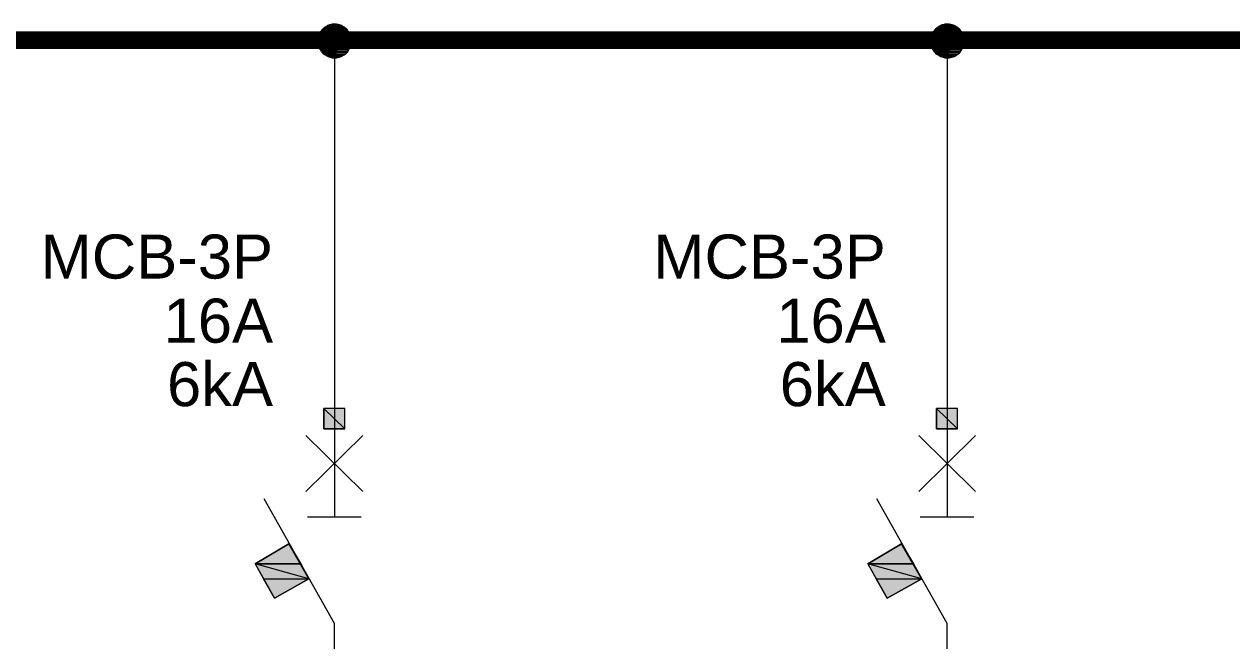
# Model space of a CAD drawing. Header units: millimetres. Extents: x -33055 to 42243, y -56860 to 24450.
# Drawn here: x -6405 to 440, y -6966 to -3469 of the extents above; entities that cross this region are included whole.
import ezdxf
from ezdxf.enums import TextEntityAlignment as Align

# ---------------------------------------------------------------- set-up
doc = ezdxf.new("R2010")
doc.units = ezdxf.units.MM
for name, color, linetype in [('E-BUSBAR', 7, 'Continuous'), ('E-SLD', 7, 'Continuous'), ('E-TEXT', 7, 'Continuous')]:
    doc.layers.add(name, color=color, linetype=linetype)
doc.styles.add('ARIAL', font='arial.ttf')

msp = doc.modelspace()

# ---------------------------------------------------------------- hatches: boundary and pattern name
at = {"layer": 'E-SLD'}
h = msp.add_hatch(color=7, dxfattribs=at)
h.dxf.hatch_style = 1
h.paths.add_polyline_path([(-4592.3, -3486.1), (-4698.1, -3486.1), (-4583.8, -3494.5), (-4592.3, -3486.1)])
h.paths.add_polyline_path([(-4698.1, -3486.1), (-4583.8, -3494.5), (-4706.6, -3494.5), (-4698.1, -3486.1)])
h = msp.add_hatch(color=7, dxfattribs=at)
h.dxf.hatch_style = 1
h.paths.add_polyline_path([(-4600.7, -3481.8), (-4693.9, -3481.8), (-4592.3, -3486.1), (-4600.7, -3481.8)])
h.paths.add_polyline_path([(-4693.9, -3481.8), (-4592.3, -3486.1), (-4698.1, -3486.1), (-4693.9, -3481.8)])
h = msp.add_hatch(color=7, dxfattribs=at)
h.dxf.hatch_style = 1
h.paths.add_polyline_path([(-4605, -3477.6), (-4685.4, -3477.6), (-4600.7, -3481.8), (-4605, -3477.6)])
h.paths.add_polyline_path([(-4685.4, -3477.6), (-4600.7, -3481.8), (-4693.9, -3481.8), (-4685.4, -3477.6)])
h = msp.add_hatch(color=7, dxfattribs=at)
h.dxf.hatch_style = 1
h.paths.add_polyline_path([(-4617.7, -3473.4), (-4676.9, -3473.4), (-4605, -3477.6), (-4617.7, -3473.4)])
h.paths.add_polyline_path([(-4676.9, -3473.4), (-4605, -3477.6), (-4685.4, -3477.6), (-4676.9, -3473.4)])
h = msp.add_hatch(color=7, dxfattribs=at)
h.dxf.hatch_style = 1
h.paths.add_polyline_path([(-4621.9, -3473.4), (-4664.2, -3473.4), (-4617.7, -3473.4), (-4621.9, -3473.4)])
h.paths.add_polyline_path([(-4664.2, -3473.4), (-4617.7, -3473.4), (-4676.9, -3473.4), (-4664.2, -3473.4)])
h = msp.add_hatch(color=7, dxfattribs=at)
h.dxf.hatch_style = 1
h.paths.add_polyline_path([(-4634.6, -3469.1), (-4660, -3469.1), (-4621.9, -3473.4), (-4634.6, -3469.1)])
h.paths.add_polyline_path([(-4660, -3469.1), (-4621.9, -3473.4), (-4664.2, -3473.4), (-4660, -3469.1)])
h = msp.add_hatch(color=7, dxfattribs=at)
h.dxf.hatch_style = 1
h.paths.add_polyline_path([(-4643.1, -3469.1), (-4634.6, -3469.1), (-4660, -3469.1), (-4643.1, -3469.1)])
h = msp.add_hatch(color=7, dxfattribs=at)
h.dxf.hatch_style = 1
h.paths.add_polyline_path([(-1119.3, -3486.1), (-1225.1, -3486.1), (-1110.8, -3494.5), (-1119.3, -3486.1)])
h.paths.add_polyline_path([(-1225.1, -3486.1), (-1110.8, -3494.5), (-1233.6, -3494.5), (-1225.1, -3486.1)])
h = msp.add_hatch(color=7, dxfattribs=at)
h.dxf.hatch_style = 1
h.paths.add_polyline_path([(-1127.7, -3481.8), (-1220.9, -3481.8), (-1119.3, -3486.1), (-1127.7, -3481.8)])
h.paths.add_polyline_path([(-1220.9, -3481.8), (-1119.3, -3486.1), (-1225.1, -3486.1), (-1220.9, -3481.8)])
h = msp.add_hatch(color=7, dxfattribs=at)
h.dxf.hatch_style = 1
h.paths.add_polyline_path([(-1132, -3477.6), (-1212.4, -3477.6), (-1127.7, -3481.8), (-1132, -3477.6)])
h.paths.add_polyline_path([(-1212.4, -3477.6), (-1127.7, -3481.8), (-1220.9, -3481.8), (-1212.4, -3477.6)])
h = msp.add_hatch(color=7, dxfattribs=at)
h.dxf.hatch_style = 1
h.paths.add_polyline_path([(-1144.7, -3473.4), (-1203.9, -3473.4), (-1132, -3477.6), (-1144.7, -3473.4)])
h.paths.add_polyline_path([(-1203.9, -3473.4), (-1132, -3477.6), (-1212.4, -3477.6), (-1203.9, -3473.4)])
h = msp.add_hatch(color=7, dxfattribs=at)
h.dxf.hatch_style = 1
h.paths.add_polyline_path([(-1148.9, -3473.4), (-1191.2, -3473.4), (-1144.7, -3473.4), (-1148.9, -3473.4)])
h.paths.add_polyline_path([(-1191.2, -3473.4), (-1144.7, -3473.4), (-1203.9, -3473.4), (-1191.2, -3473.4)])
h = msp.add_hatch(color=7, dxfattribs=at)
h.dxf.hatch_style = 1
h.paths.add_polyline_path([(-1161.6, -3469.1), (-1187, -3469.1), (-1148.9, -3473.4), (-1161.6, -3469.1)])
h.paths.add_polyline_path([(-1187, -3469.1), (-1148.9, -3473.4), (-1191.2, -3473.4), (-1187, -3469.1)])
h = msp.add_hatch(color=7, dxfattribs=at)
h.dxf.hatch_style = 1
h.paths.add_polyline_path([(-1170.1, -3469.1), (-1161.6, -3469.1), (-1187, -3469.1), (-1170.1, -3469.1)])
h = msp.add_hatch(color=7, dxfattribs=at)
h.dxf.hatch_style = 1
h.paths.add_polyline_path([(-4554.2, -3536.9), (-4736.2, -3536.9), (-4554.2, -3545.3), (-4554.2, -3536.9)])
h.paths.add_polyline_path([(-4736.2, -3536.9), (-4554.2, -3545.3), (-4740.4, -3545.3), (-4736.2, -3536.9)])
h = msp.add_hatch(color=7, dxfattribs=at)
h.dxf.hatch_style = 1
h.paths.add_polyline_path([(-4554.2, -3545.3), (-4740.4, -3545.3), (-4549.9, -3553.8), (-4554.2, -3545.3)])
h.paths.add_polyline_path([(-4740.4, -3545.3), (-4549.9, -3553.8), (-4740.4, -3553.8), (-4740.4, -3545.3)])
h = msp.add_hatch(color=7, dxfattribs=at)
h.dxf.hatch_style = 1
h.paths.add_polyline_path([(-4549.9, -3553.8), (-4740.4, -3553.8), (-4549.9, -3566.5), (-4549.9, -3553.8)])
h.paths.add_polyline_path([(-4740.4, -3553.8), (-4549.9, -3566.5), (-4740.4, -3566.5), (-4740.4, -3553.8)])
h = msp.add_hatch(color=7, dxfattribs=at)
h.dxf.hatch_style = 1
h.paths.add_polyline_path([(-4558.4, -3528.4), (-4732, -3528.4), (-4554.2, -3536.9), (-4558.4, -3528.4)])
h.paths.add_polyline_path([(-4732, -3528.4), (-4554.2, -3536.9), (-4736.2, -3536.9), (-4732, -3528.4)])
h = msp.add_hatch(color=7, dxfattribs=at)
h.dxf.hatch_style = 1
h.paths.add_polyline_path([(-4566.9, -3511.5), (-4723.5, -3511.5), (-4562.6, -3519.9), (-4566.9, -3511.5)])
h.paths.add_polyline_path([(-4723.5, -3511.5), (-4562.6, -3519.9), (-4732, -3519.9), (-4723.5, -3511.5)])
h = msp.add_hatch(color=7, dxfattribs=at)
h.dxf.hatch_style = 1
h.paths.add_polyline_path([(-4562.6, -3519.9), (-4732, -3519.9), (-4558.4, -3528.4), (-4562.6, -3519.9)])
h.paths.add_polyline_path([(-4732, -3519.9), (-4558.4, -3528.4), (-4732, -3528.4), (-4732, -3519.9)])
h = msp.add_hatch(color=7, dxfattribs=at)
h.dxf.hatch_style = 1
h.paths.add_polyline_path([(-4571.1, -3507.2), (-4719.3, -3507.2), (-4566.9, -3511.5), (-4571.1, -3507.2)])
h.paths.add_polyline_path([(-4719.3, -3507.2), (-4566.9, -3511.5), (-4723.5, -3511.5), (-4719.3, -3507.2)])
h = msp.add_hatch(color=7, dxfattribs=at)
h.dxf.hatch_style = 1
h.paths.add_polyline_path([(-4575.3, -3498.8), (-4715, -3498.8), (-4571.1, -3507.2), (-4575.3, -3498.8)])
h.paths.add_polyline_path([(-4715, -3498.8), (-4571.1, -3507.2), (-4719.3, -3507.2), (-4715, -3498.8)])
h = msp.add_hatch(color=7, dxfattribs=at)
h.dxf.hatch_style = 1
h.paths.add_polyline_path([(-4583.8, -3494.5), (-4706.6, -3494.5), (-4575.3, -3498.8), (-4583.8, -3494.5)])
h.paths.add_polyline_path([(-4706.6, -3494.5), (-4575.3, -3498.8), (-4715, -3498.8), (-4706.6, -3494.5)])
h = msp.add_hatch(color=7, dxfattribs=at)
h.dxf.hatch_style = 1
h.paths.add_polyline_path([(-1081.2, -3536.9), (-1263.2, -3536.9), (-1081.2, -3545.3), (-1081.2, -3536.9)])
h.paths.add_polyline_path([(-1263.2, -3536.9), (-1081.2, -3545.3), (-1267.4, -3545.3), (-1263.2, -3536.9)])
h = msp.add_hatch(color=7, dxfattribs=at)
h.dxf.hatch_style = 1
h.paths.add_polyline_path([(-1081.2, -3545.3), (-1267.4, -3545.3), (-1076.9, -3553.8), (-1081.2, -3545.3)])
h.paths.add_polyline_path([(-1267.4, -3545.3), (-1076.9, -3553.8), (-1267.4, -3553.8), (-1267.4, -3545.3)])
h = msp.add_hatch(color=7, dxfattribs=at)
h.dxf.hatch_style = 1
h.paths.add_polyline_path([(-1076.9, -3553.8), (-1267.4, -3553.8), (-1076.9, -3566.5), (-1076.9, -3553.8)])
h.paths.add_polyline_path([(-1267.4, -3553.8), (-1076.9, -3566.5), (-1267.4, -3566.5), (-1267.4, -3553.8)])
h = msp.add_hatch(color=7, dxfattribs=at)
h.dxf.hatch_style = 1
h.paths.add_polyline_path([(-1085.4, -3528.4), (-1259, -3528.4), (-1081.2, -3536.9), (-1085.4, -3528.4)])
h.paths.add_polyline_path([(-1259, -3528.4), (-1081.2, -3536.9), (-1263.2, -3536.9), (-1259, -3528.4)])
h = msp.add_hatch(color=7, dxfattribs=at)
h.dxf.hatch_style = 1
h.paths.add_polyline_path([(-1093.9, -3511.5), (-1250.5, -3511.5), (-1089.6, -3519.9), (-1093.9, -3511.5)])
h.paths.add_polyline_path([(-1250.5, -3511.5), (-1089.6, -3519.9), (-1259, -3519.9), (-1250.5, -3511.5)])
h = msp.add_hatch(color=7, dxfattribs=at)
h.dxf.hatch_style = 1
h.paths.add_polyline_path([(-1089.6, -3519.9), (-1259, -3519.9), (-1085.4, -3528.4), (-1089.6, -3519.9)])
h.paths.add_polyline_path([(-1259, -3519.9), (-1085.4, -3528.4), (-1259, -3528.4), (-1259, -3519.9)])
h = msp.add_hatch(color=7, dxfattribs=at)
h.dxf.hatch_style = 1
h.paths.add_polyline_path([(-1098.1, -3507.2), (-1246.3, -3507.2), (-1093.9, -3511.5), (-1098.1, -3507.2)])
h.paths.add_polyline_path([(-1246.3, -3507.2), (-1093.9, -3511.5), (-1250.5, -3511.5), (-1246.3, -3507.2)])
h = msp.add_hatch(color=7, dxfattribs=at)
h.dxf.hatch_style = 1
h.paths.add_polyline_path([(-1102.3, -3498.8), (-1242, -3498.8), (-1098.1, -3507.2), (-1102.3, -3498.8)])
h.paths.add_polyline_path([(-1242, -3498.8), (-1098.1, -3507.2), (-1246.3, -3507.2), (-1242, -3498.8)])
h = msp.add_hatch(color=7, dxfattribs=at)
h.dxf.hatch_style = 1
h.paths.add_polyline_path([(-1110.8, -3494.5), (-1233.6, -3494.5), (-1102.3, -3498.8), (-1110.8, -3494.5)])
h.paths.add_polyline_path([(-1233.6, -3494.5), (-1102.3, -3498.8), (-1242, -3498.8), (-1233.6, -3494.5)])
h = msp.add_hatch(color=7, dxfattribs=at)
h.dxf.hatch_style = 1
h.paths.add_polyline_path([(-4549.9, -3566.5), (-4740.4, -3566.5), (-4549.9, -3575), (-4549.9, -3566.5)])
h.paths.add_polyline_path([(-4740.4, -3566.5), (-4549.9, -3575), (-4740.4, -3575), (-4740.4, -3566.5)])
h = msp.add_hatch(color=7, dxfattribs=at)
h.dxf.hatch_style = 1
h.paths.add_polyline_path([(-4549.9, -3575), (-4740.4, -3575), (-4554.2, -3583.4), (-4549.9, -3575)])
h.paths.add_polyline_path([(-4740.4, -3575), (-4554.2, -3583.4), (-4740.4, -3583.4), (-4740.4, -3575)])
h = msp.add_hatch(color=7, dxfattribs=at)
h.dxf.hatch_style = 1
h.paths.add_polyline_path([(-4554.2, -3583.4), (-4740.4, -3583.4), (-4554.2, -3591.9), (-4554.2, -3583.4)])
h.paths.add_polyline_path([(-4740.4, -3583.4), (-4554.2, -3591.9), (-4736.2, -3591.9), (-4740.4, -3583.4)])
h = msp.add_hatch(color=7, dxfattribs=at)
h.dxf.hatch_style = 1
h.paths.add_polyline_path([(-4554.2, -3591.9), (-4736.2, -3591.9), (-4558.4, -3600.4), (-4554.2, -3591.9)])
h.paths.add_polyline_path([(-4736.2, -3591.9), (-4558.4, -3600.4), (-4732, -3600.4), (-4736.2, -3591.9)])
h = msp.add_hatch(color=7, dxfattribs=at)
h.dxf.hatch_style = 1
h.paths.add_polyline_path([(-4558.4, -3600.4), (-4732, -3600.4), (-4562.6, -3608.8), (-4558.4, -3600.4)])
h.paths.add_polyline_path([(-4732, -3600.4), (-4562.6, -3608.8), (-4732, -3608.8), (-4732, -3600.4)])
h = msp.add_hatch(color=7, dxfattribs=at)
h.dxf.hatch_style = 1
h.paths.add_polyline_path([(-4562.6, -3608.8), (-4732, -3608.8), (-4566.9, -3617.3), (-4562.6, -3608.8)])
h.paths.add_polyline_path([(-4732, -3608.8), (-4566.9, -3617.3), (-4723.5, -3617.3), (-4732, -3608.8)])
h = msp.add_hatch(color=7, dxfattribs=at)
h.dxf.hatch_style = 1
h.paths.add_polyline_path([(-4566.9, -3617.3), (-4723.5, -3617.3), (-4571.1, -3625.8), (-4566.9, -3617.3)])
h.paths.add_polyline_path([(-4723.5, -3617.3), (-4571.1, -3625.8), (-4719.3, -3625.8), (-4723.5, -3617.3)])
h = msp.add_hatch(color=7, dxfattribs=at)
h.dxf.hatch_style = 1
h.paths.add_polyline_path([(-4571.1, -3625.8), (-4719.3, -3625.8), (-4575.3, -3630), (-4571.1, -3625.8)])
h.paths.add_polyline_path([(-4719.3, -3625.8), (-4575.3, -3630), (-4715, -3630), (-4719.3, -3625.8)])
h = msp.add_hatch(color=7, dxfattribs=at)
h.dxf.hatch_style = 1
h.paths.add_polyline_path([(-1076.9, -3566.5), (-1267.4, -3566.5), (-1076.9, -3575), (-1076.9, -3566.5)])
h.paths.add_polyline_path([(-1267.4, -3566.5), (-1076.9, -3575), (-1267.4, -3575), (-1267.4, -3566.5)])
h = msp.add_hatch(color=7, dxfattribs=at)
h.dxf.hatch_style = 1
h.paths.add_polyline_path([(-1076.9, -3575), (-1267.4, -3575), (-1081.2, -3583.4), (-1076.9, -3575)])
h.paths.add_polyline_path([(-1267.4, -3575), (-1081.2, -3583.4), (-1267.4, -3583.4), (-1267.4, -3575)])
h = msp.add_hatch(color=7, dxfattribs=at)
h.dxf.hatch_style = 1
h.paths.add_polyline_path([(-1081.2, -3583.4), (-1267.4, -3583.4), (-1081.2, -3591.9), (-1081.2, -3583.4)])
h.paths.add_polyline_path([(-1267.4, -3583.4), (-1081.2, -3591.9), (-1263.2, -3591.9), (-1267.4, -3583.4)])
h = msp.add_hatch(color=7, dxfattribs=at)
h.dxf.hatch_style = 1
h.paths.add_polyline_path([(-1081.2, -3591.9), (-1263.2, -3591.9), (-1085.4, -3600.4), (-1081.2, -3591.9)])
h.paths.add_polyline_path([(-1263.2, -3591.9), (-1085.4, -3600.4), (-1259, -3600.4), (-1263.2, -3591.9)])
h = msp.add_hatch(color=7, dxfattribs=at)
h.dxf.hatch_style = 1
h.paths.add_polyline_path([(-1085.4, -3600.4), (-1259, -3600.4), (-1089.6, -3608.8), (-1085.4, -3600.4)])
h.paths.add_polyline_path([(-1259, -3600.4), (-1089.6, -3608.8), (-1259, -3608.8), (-1259, -3600.4)])
h = msp.add_hatch(color=7, dxfattribs=at)
h.dxf.hatch_style = 1
h.paths.add_polyline_path([(-1089.6, -3608.8), (-1259, -3608.8), (-1093.9, -3617.3), (-1089.6, -3608.8)])
h.paths.add_polyline_path([(-1259, -3608.8), (-1093.9, -3617.3), (-1250.5, -3617.3), (-1259, -3608.8)])
h = msp.add_hatch(color=7, dxfattribs=at)
h.dxf.hatch_style = 1
h.paths.add_polyline_path([(-1093.9, -3617.3), (-1250.5, -3617.3), (-1098.1, -3625.8), (-1093.9, -3617.3)])
h.paths.add_polyline_path([(-1250.5, -3617.3), (-1098.1, -3625.8), (-1246.3, -3625.8), (-1250.5, -3617.3)])
h = msp.add_hatch(color=7, dxfattribs=at)
h.dxf.hatch_style = 1
h.paths.add_polyline_path([(-1098.1, -3625.8), (-1246.3, -3625.8), (-1102.3, -3630), (-1098.1, -3625.8)])
h.paths.add_polyline_path([(-1246.3, -3625.8), (-1102.3, -3630), (-1242, -3630), (-1246.3, -3625.8)])
h = msp.add_hatch(color=7, dxfattribs=at)
h.dxf.hatch_style = 1
h.paths.add_polyline_path([(-4575.3, -3630), (-4715, -3630), (-4583.8, -3638.5), (-4575.3, -3630)])
h.paths.add_polyline_path([(-4715, -3630), (-4583.8, -3638.5), (-4706.6, -3638.5), (-4715, -3630)])
h = msp.add_hatch(color=7, dxfattribs=at)
h.dxf.hatch_style = 1
h.paths.add_polyline_path([(-4583.8, -3638.5), (-4706.6, -3638.5), (-4592.3, -3642.7), (-4583.8, -3638.5)])
h.paths.add_polyline_path([(-4706.6, -3638.5), (-4592.3, -3642.7), (-4698.1, -3642.7), (-4706.6, -3638.5)])
h = msp.add_hatch(color=7, dxfattribs=at)
h.dxf.hatch_style = 1
h.paths.add_polyline_path([(-4592.3, -3642.7), (-4698.1, -3642.7), (-4600.7, -3646.9), (-4592.3, -3642.7)])
h.paths.add_polyline_path([(-4698.1, -3642.7), (-4600.7, -3646.9), (-4693.9, -3646.9), (-4698.1, -3642.7)])
h = msp.add_hatch(color=7, dxfattribs=at)
h.dxf.hatch_style = 1
h.paths.add_polyline_path([(-4600.7, -3646.9), (-4693.9, -3646.9), (-4605, -3651.2), (-4600.7, -3646.9)])
h.paths.add_polyline_path([(-4693.9, -3646.9), (-4605, -3651.2), (-4685.4, -3651.2), (-4693.9, -3646.9)])
h = msp.add_hatch(color=7, dxfattribs=at)
h.dxf.hatch_style = 1
h.paths.add_polyline_path([(-4605, -3651.2), (-4685.4, -3651.2), (-4617.7, -3655.4), (-4605, -3651.2)])
h.paths.add_polyline_path([(-4685.4, -3651.2), (-4617.7, -3655.4), (-4676.9, -3655.4), (-4685.4, -3651.2)])
h = msp.add_hatch(color=7, dxfattribs=at)
h.dxf.hatch_style = 1
h.paths.add_polyline_path([(-4617.7, -3655.4), (-4676.9, -3655.4), (-4621.9, -3655.4), (-4617.7, -3655.4)])
h.paths.add_polyline_path([(-4676.9, -3655.4), (-4621.9, -3655.4), (-4664.2, -3655.4), (-4676.9, -3655.4)])
h = msp.add_hatch(color=7, dxfattribs=at)
h.dxf.hatch_style = 1
h.paths.add_polyline_path([(-4664.2, -3655.4), (-4660, -3659.6), (-4634.6, -3659.6), (-4664.2, -3655.4)])
h.paths.add_polyline_path([(-4660, -3659.6), (-4634.6, -3659.6), (-4643.1, -3659.6), (-4660, -3659.6)])
h = msp.add_hatch(color=7, dxfattribs=at)
h.dxf.hatch_style = 1
h.paths.add_polyline_path([(-4664.2, -3655.4), (-4621.9, -3655.4), (-4634.6, -3659.6), (-4664.2, -3655.4)])
h = msp.add_hatch(color=7, dxfattribs=at)
h.dxf.hatch_style = 1
h.paths.add_polyline_path([(-1102.3, -3630), (-1242, -3630), (-1110.8, -3638.5), (-1102.3, -3630)])
h.paths.add_polyline_path([(-1242, -3630), (-1110.8, -3638.5), (-1233.6, -3638.5), (-1242, -3630)])
h = msp.add_hatch(color=7, dxfattribs=at)
h.dxf.hatch_style = 1
h.paths.add_polyline_path([(-1110.8, -3638.5), (-1233.6, -3638.5), (-1119.3, -3642.7), (-1110.8, -3638.5)])
h.paths.add_polyline_path([(-1233.6, -3638.5), (-1119.3, -3642.7), (-1225.1, -3642.7), (-1233.6, -3638.5)])
h = msp.add_hatch(color=7, dxfattribs=at)
h.dxf.hatch_style = 1
h.paths.add_polyline_path([(-1119.3, -3642.7), (-1225.1, -3642.7), (-1127.7, -3646.9), (-1119.3, -3642.7)])
h.paths.add_polyline_path([(-1225.1, -3642.7), (-1127.7, -3646.9), (-1220.9, -3646.9), (-1225.1, -3642.7)])
h = msp.add_hatch(color=7, dxfattribs=at)
h.dxf.hatch_style = 1
h.paths.add_polyline_path([(-1127.7, -3646.9), (-1220.9, -3646.9), (-1132, -3651.2), (-1127.7, -3646.9)])
h.paths.add_polyline_path([(-1220.9, -3646.9), (-1132, -3651.2), (-1212.4, -3651.2), (-1220.9, -3646.9)])
h = msp.add_hatch(color=7, dxfattribs=at)
h.dxf.hatch_style = 1
h.paths.add_polyline_path([(-1132, -3651.2), (-1212.4, -3651.2), (-1144.7, -3655.4), (-1132, -3651.2)])
h.paths.add_polyline_path([(-1212.4, -3651.2), (-1144.7, -3655.4), (-1203.9, -3655.4), (-1212.4, -3651.2)])
h = msp.add_hatch(color=7, dxfattribs=at)
h.dxf.hatch_style = 1
h.paths.add_polyline_path([(-1144.7, -3655.4), (-1203.9, -3655.4), (-1148.9, -3655.4), (-1144.7, -3655.4)])
h.paths.add_polyline_path([(-1203.9, -3655.4), (-1148.9, -3655.4), (-1191.2, -3655.4), (-1203.9, -3655.4)])
h = msp.add_hatch(color=7, dxfattribs=at)
h.dxf.hatch_style = 1
h.paths.add_polyline_path([(-1191.2, -3655.4), (-1187, -3659.6), (-1161.6, -3659.6), (-1191.2, -3655.4)])
h.paths.add_polyline_path([(-1187, -3659.6), (-1161.6, -3659.6), (-1170.1, -3659.6), (-1187, -3659.6)])
h = msp.add_hatch(color=7, dxfattribs=at)
h.dxf.hatch_style = 1
h.paths.add_polyline_path([(-1191.2, -3655.4), (-1148.9, -3655.4), (-1161.6, -3659.6), (-1191.2, -3655.4)])
h = msp.add_hatch(color=7, dxfattribs=at)
h.dxf.hatch_style = 1
h.paths.add_polyline_path([(-4588, -5649.3), (-4706.6, -5649.3), (-4588, -5763.6), (-4588, -5649.3)])
h.paths.add_polyline_path([(-4706.6, -5649.3), (-4588, -5763.6), (-4706.6, -5763.6), (-4706.6, -5649.3)])
h = msp.add_hatch(color=7, dxfattribs=at)
h.dxf.hatch_style = 1
h.paths.add_polyline_path([(-1115, -5649.3), (-1233.6, -5649.3), (-1115, -5763.6), (-1115, -5649.3)])
h.paths.add_polyline_path([(-1233.6, -5649.3), (-1115, -5763.6), (-1233.6, -5763.6), (-1233.6, -5649.3)])
h = msp.add_hatch(color=7, dxfattribs=at)
h.dxf.hatch_style = 1
h.paths.add_polyline_path([(-4905.5, -6415.5), (-4837.8, -6529.8), (-5096, -6529.8), (-4905.5, -6415.5)])
h = msp.add_hatch(color=7, dxfattribs=at)
h.dxf.hatch_style = 1
h.paths.add_polyline_path([(-1432.5, -6415.5), (-1364.8, -6529.8), (-1623, -6529.8), (-1432.5, -6415.5)])
h = msp.add_hatch(color=7, dxfattribs=at)
h.dxf.hatch_style = 1
h.paths.add_polyline_path([(-5096, -6529.8), (-5049.5, -6614.5), (-4791.2, -6614.5), (-5096, -6529.8)])
h.paths.add_polyline_path([(-5049.5, -6614.5), (-4791.2, -6614.5), (-4986, -6724.6), (-5049.5, -6614.5)])
h = msp.add_hatch(color=7, dxfattribs=at)
h.dxf.hatch_style = 1
h.paths.add_polyline_path([(-5096, -6529.8), (-4837.8, -6529.8), (-4791.2, -6614.5), (-5096, -6529.8)])
h = msp.add_hatch(color=7, dxfattribs=at)
h.dxf.hatch_style = 1
h.paths.add_polyline_path([(-1623, -6529.8), (-1576.5, -6614.5), (-1318.2, -6614.5), (-1623, -6529.8)])
h.paths.add_polyline_path([(-1576.5, -6614.5), (-1318.2, -6614.5), (-1513, -6724.6), (-1576.5, -6614.5)])
h = msp.add_hatch(color=7, dxfattribs=at)
h.dxf.hatch_style = 1
h.paths.add_polyline_path([(-1623, -6529.8), (-1364.8, -6529.8), (-1318.2, -6614.5), (-1623, -6529.8)])

# ---------------------------------------------------------------- linework, layer by layer
at = {"layer": 'E-BUSBAR', "const_width": 100}
msp.add_lwpolyline([(-25829, -3560), (35929, -3560)], dxfattribs=at)
at = {"layer": 'E-SLD', "color": 7, "lineweight": 0}
for p, q in [((-4647.3, -3562.3), (-4647.3, -6263.1)), ((-1174.3, -3562.3), (-1174.3, -6263.1)), ((-4808.2, -5801.7), (-4486.4, -6119.2)), ((-4486.4, -5801.7), (-4808.2, -6119.2)), ((-1335.2, -5801.7), (-1013.4, -6119.2)), ((-1013.4, -5801.7), (-1335.2, -6119.2)), ((-4799.7, -6263.1), (-4494.9, -6263.1)), ((-1326.7, -6263.1), (-1021.9, -6263.1))]:
    msp.add_line(p, q, dxfattribs=at)
for points in [[(-4549.9, -3564.4), (-4551.9, -3545.2), (-4557.4, -3527.3), (-4566.2, -3511.1), (-4577.8, -3497), (-4591.9, -3485.4), (-4608.1, -3476.6), (-4626, -3471.1), (-4645.2, -3469.1), (-4664.4, -3471.1), (-4682.3, -3476.6), (-4698.5, -3485.4), (-4712.5, -3497), (-4724.2, -3511.1), (-4733, -3527.3), (-4738.5, -3545.2), (-4740.4, -3564.4), (-4738.5, -3583.6), (-4733, -3601.5), (-4724.2, -3617.6), (-4712.5, -3631.7), (-4698.5, -3643.4), (-4682.3, -3652.2), (-4664.4, -3657.7), (-4645.2, -3659.6), (-4626, -3657.7), (-4608.1, -3652.2), (-4591.9, -3643.4), (-4577.8, -3631.7), (-4566.2, -3617.6), (-4557.4, -3601.5), (-4551.9, -3583.6), (-4549.9, -3564.4)], [(-4698.1, -3486.1), (-4583.8, -3494.5), (-4706.6, -3494.5), (-4698.1, -3486.1)], [(-4693.9, -3481.8), (-4592.3, -3486.1), (-4698.1, -3486.1), (-4693.9, -3481.8)], [(-4592.3, -3486.1), (-4698.1, -3486.1), (-4583.8, -3494.5), (-4592.3, -3486.1)], [(-4685.4, -3477.6), (-4600.7, -3481.8), (-4693.9, -3481.8), (-4685.4, -3477.6)], [(-4600.7, -3481.8), (-4693.9, -3481.8), (-4592.3, -3486.1), (-4600.7, -3481.8)], [(-4676.9, -3473.4), (-4605, -3477.6), (-4685.4, -3477.6), (-4676.9, -3473.4)], [(-4605, -3477.6), (-4685.4, -3477.6), (-4600.7, -3481.8), (-4605, -3477.6)], [(-4664.2, -3473.4), (-4617.7, -3473.4), (-4676.9, -3473.4), (-4664.2, -3473.4)], [(-4617.7, -3473.4), (-4676.9, -3473.4), (-4605, -3477.6), (-4617.7, -3473.4)], [(-4660, -3469.1), (-4621.9, -3473.4), (-4664.2, -3473.4), (-4660, -3469.1)], [(-4621.9, -3473.4), (-4664.2, -3473.4), (-4617.7, -3473.4), (-4621.9, -3473.4)], [(-4643.1, -3469.1), (-4634.6, -3469.1), (-4660, -3469.1), (-4643.1, -3469.1)], [(-4634.6, -3469.1), (-4660, -3469.1), (-4621.9, -3473.4), (-4634.6, -3469.1)], [(-1076.9, -3564.4), (-1078.9, -3545.2), (-1084.4, -3527.3), (-1093.2, -3511.1), (-1104.8, -3497), (-1118.9, -3485.4), (-1135.1, -3476.6), (-1153, -3471.1), (-1172.2, -3469.1), (-1191.4, -3471.1), (-1209.3, -3476.6), (-1225.5, -3485.4), (-1239.5, -3497), (-1251.2, -3511.1), (-1260, -3527.3), (-1265.5, -3545.2), (-1267.4, -3564.4), (-1265.5, -3583.6), (-1260, -3601.5), (-1251.2, -3617.6), (-1239.5, -3631.7), (-1225.5, -3643.4), (-1209.3, -3652.2), (-1191.4, -3657.7), (-1172.2, -3659.6), (-1153, -3657.7), (-1135.1, -3652.2), (-1118.9, -3643.4), (-1104.8, -3631.7), (-1093.2, -3617.6), (-1084.4, -3601.5), (-1078.9, -3583.6), (-1076.9, -3564.4)], [(-1225.1, -3486.1), (-1110.8, -3494.5), (-1233.6, -3494.5), (-1225.1, -3486.1)], [(-1220.9, -3481.8), (-1119.3, -3486.1), (-1225.1, -3486.1), (-1220.9, -3481.8)], [(-1119.3, -3486.1), (-1225.1, -3486.1), (-1110.8, -3494.5), (-1119.3, -3486.1)], [(-1212.4, -3477.6), (-1127.7, -3481.8), (-1220.9, -3481.8), (-1212.4, -3477.6)], [(-1127.7, -3481.8), (-1220.9, -3481.8), (-1119.3, -3486.1), (-1127.7, -3481.8)], [(-1203.9, -3473.4), (-1132, -3477.6), (-1212.4, -3477.6), (-1203.9, -3473.4)], [(-1132, -3477.6), (-1212.4, -3477.6), (-1127.7, -3481.8), (-1132, -3477.6)], [(-1191.2, -3473.4), (-1144.7, -3473.4), (-1203.9, -3473.4), (-1191.2, -3473.4)], [(-1144.7, -3473.4), (-1203.9, -3473.4), (-1132, -3477.6), (-1144.7, -3473.4)], [(-1187, -3469.1), (-1148.9, -3473.4), (-1191.2, -3473.4), (-1187, -3469.1)], [(-1148.9, -3473.4), (-1191.2, -3473.4), (-1144.7, -3473.4), (-1148.9, -3473.4)], [(-1170.1, -3469.1), (-1161.6, -3469.1), (-1187, -3469.1), (-1170.1, -3469.1)], [(-1161.6, -3469.1), (-1187, -3469.1), (-1148.9, -3473.4), (-1161.6, -3469.1)], [(-4736.2, -3536.9), (-4554.2, -3545.3), (-4740.4, -3545.3), (-4736.2, -3536.9)], [(-4554.2, -3545.3), (-4740.4, -3545.3), (-4549.9, -3553.8), (-4554.2, -3545.3)], [(-4740.4, -3545.3), (-4549.9, -3553.8), (-4740.4, -3553.8), (-4740.4, -3545.3)], [(-4549.9, -3553.8), (-4740.4, -3553.8), (-4549.9, -3566.5), (-4549.9, -3553.8)], [(-4740.4, -3553.8), (-4549.9, -3566.5), (-4740.4, -3566.5), (-4740.4, -3553.8)], [(-4732, -3528.4), (-4554.2, -3536.9), (-4736.2, -3536.9), (-4732, -3528.4)], [(-4554.2, -3536.9), (-4736.2, -3536.9), (-4554.2, -3545.3), (-4554.2, -3536.9)], [(-4723.5, -3511.5), (-4562.6, -3519.9), (-4732, -3519.9), (-4723.5, -3511.5)], [(-4562.6, -3519.9), (-4732, -3519.9), (-4558.4, -3528.4), (-4562.6, -3519.9)], [(-4732, -3519.9), (-4558.4, -3528.4), (-4732, -3528.4), (-4732, -3519.9)], [(-4558.4, -3528.4), (-4732, -3528.4), (-4554.2, -3536.9), (-4558.4, -3528.4)], [(-4719.3, -3507.2), (-4566.9, -3511.5), (-4723.5, -3511.5), (-4719.3, -3507.2)], [(-4566.9, -3511.5), (-4723.5, -3511.5), (-4562.6, -3519.9), (-4566.9, -3511.5)], [(-4715, -3498.8), (-4571.1, -3507.2), (-4719.3, -3507.2), (-4715, -3498.8)], [(-4571.1, -3507.2), (-4719.3, -3507.2), (-4566.9, -3511.5), (-4571.1, -3507.2)], [(-4706.6, -3494.5), (-4575.3, -3498.8), (-4715, -3498.8), (-4706.6, -3494.5)], [(-4575.3, -3498.8), (-4715, -3498.8), (-4571.1, -3507.2), (-4575.3, -3498.8)], [(-4583.8, -3494.5), (-4706.6, -3494.5), (-4575.3, -3498.8), (-4583.8, -3494.5)], [(-1263.2, -3536.9), (-1081.2, -3545.3), (-1267.4, -3545.3), (-1263.2, -3536.9)], [(-1081.2, -3545.3), (-1267.4, -3545.3), (-1076.9, -3553.8), (-1081.2, -3545.3)], [(-1267.4, -3545.3), (-1076.9, -3553.8), (-1267.4, -3553.8), (-1267.4, -3545.3)], [(-1076.9, -3553.8), (-1267.4, -3553.8), (-1076.9, -3566.5), (-1076.9, -3553.8)], [(-1267.4, -3553.8), (-1076.9, -3566.5), (-1267.4, -3566.5), (-1267.4, -3553.8)], [(-1259, -3528.4), (-1081.2, -3536.9), (-1263.2, -3536.9), (-1259, -3528.4)], [(-1081.2, -3536.9), (-1263.2, -3536.9), (-1081.2, -3545.3), (-1081.2, -3536.9)], [(-1250.5, -3511.5), (-1089.6, -3519.9), (-1259, -3519.9), (-1250.5, -3511.5)], [(-1089.6, -3519.9), (-1259, -3519.9), (-1085.4, -3528.4), (-1089.6, -3519.9)], [(-1259, -3519.9), (-1085.4, -3528.4), (-1259, -3528.4), (-1259, -3519.9)], [(-1085.4, -3528.4), (-1259, -3528.4), (-1081.2, -3536.9), (-1085.4, -3528.4)], [(-1246.3, -3507.2), (-1093.9, -3511.5), (-1250.5, -3511.5), (-1246.3, -3507.2)], [(-1093.9, -3511.5), (-1250.5, -3511.5), (-1089.6, -3519.9), (-1093.9, -3511.5)], [(-1242, -3498.8), (-1098.1, -3507.2), (-1246.3, -3507.2), (-1242, -3498.8)], [(-1098.1, -3507.2), (-1246.3, -3507.2), (-1093.9, -3511.5), (-1098.1, -3507.2)], [(-1233.6, -3494.5), (-1102.3, -3498.8), (-1242, -3498.8), (-1233.6, -3494.5)], [(-1102.3, -3498.8), (-1242, -3498.8), (-1098.1, -3507.2), (-1102.3, -3498.8)], [(-1110.8, -3494.5), (-1233.6, -3494.5), (-1102.3, -3498.8), (-1110.8, -3494.5)], [(-4549.9, -3566.5), (-4740.4, -3566.5), (-4549.9, -3575), (-4549.9, -3566.5)], [(-4740.4, -3566.5), (-4549.9, -3575), (-4740.4, -3575), (-4740.4, -3566.5)], [(-4549.9, -3575), (-4740.4, -3575), (-4554.2, -3583.4), (-4549.9, -3575)], [(-4740.4, -3575), (-4554.2, -3583.4), (-4740.4, -3583.4), (-4740.4, -3575)], [(-4554.2, -3583.4), (-4740.4, -3583.4), (-4554.2, -3591.9), (-4554.2, -3583.4)], [(-4740.4, -3583.4), (-4554.2, -3591.9), (-4736.2, -3591.9), (-4740.4, -3583.4)], [(-4554.2, -3591.9), (-4736.2, -3591.9), (-4558.4, -3600.4), (-4554.2, -3591.9)], [(-4736.2, -3591.9), (-4558.4, -3600.4), (-4732, -3600.4), (-4736.2, -3591.9)], [(-4558.4, -3600.4), (-4732, -3600.4), (-4562.6, -3608.8), (-4558.4, -3600.4)], [(-4732, -3600.4), (-4562.6, -3608.8), (-4732, -3608.8), (-4732, -3600.4)], [(-4562.6, -3608.8), (-4732, -3608.8), (-4566.9, -3617.3), (-4562.6, -3608.8)], [(-4732, -3608.8), (-4566.9, -3617.3), (-4723.5, -3617.3), (-4732, -3608.8)], [(-4566.9, -3617.3), (-4723.5, -3617.3), (-4571.1, -3625.8), (-4566.9, -3617.3)], [(-4723.5, -3617.3), (-4571.1, -3625.8), (-4719.3, -3625.8), (-4723.5, -3617.3)], [(-4571.1, -3625.8), (-4719.3, -3625.8), (-4575.3, -3630), (-4571.1, -3625.8)], [(-4719.3, -3625.8), (-4575.3, -3630), (-4715, -3630), (-4719.3, -3625.8)], [(-1076.9, -3566.5), (-1267.4, -3566.5), (-1076.9, -3575), (-1076.9, -3566.5)], [(-1267.4, -3566.5), (-1076.9, -3575), (-1267.4, -3575), (-1267.4, -3566.5)], [(-1076.9, -3575), (-1267.4, -3575), (-1081.2, -3583.4), (-1076.9, -3575)], [(-1267.4, -3575), (-1081.2, -3583.4), (-1267.4, -3583.4), (-1267.4, -3575)], [(-1081.2, -3583.4), (-1267.4, -3583.4), (-1081.2, -3591.9), (-1081.2, -3583.4)], [(-1267.4, -3583.4), (-1081.2, -3591.9), (-1263.2, -3591.9), (-1267.4, -3583.4)], [(-1081.2, -3591.9), (-1263.2, -3591.9), (-1085.4, -3600.4), (-1081.2, -3591.9)], [(-1263.2, -3591.9), (-1085.4, -3600.4), (-1259, -3600.4), (-1263.2, -3591.9)], [(-1085.4, -3600.4), (-1259, -3600.4), (-1089.6, -3608.8), (-1085.4, -3600.4)], [(-1259, -3600.4), (-1089.6, -3608.8), (-1259, -3608.8), (-1259, -3600.4)], [(-1089.6, -3608.8), (-1259, -3608.8), (-1093.9, -3617.3), (-1089.6, -3608.8)], [(-1259, -3608.8), (-1093.9, -3617.3), (-1250.5, -3617.3), (-1259, -3608.8)], [(-1093.9, -3617.3), (-1250.5, -3617.3), (-1098.1, -3625.8), (-1093.9, -3617.3)], [(-1250.5, -3617.3), (-1098.1, -3625.8), (-1246.3, -3625.8), (-1250.5, -3617.3)], [(-1098.1, -3625.8), (-1246.3, -3625.8), (-1102.3, -3630), (-1098.1, -3625.8)], [(-1246.3, -3625.8), (-1102.3, -3630), (-1242, -3630), (-1246.3, -3625.8)], [(-4575.3, -3630), (-4715, -3630), (-4583.8, -3638.5), (-4575.3, -3630)], [(-4715, -3630), (-4583.8, -3638.5), (-4706.6, -3638.5), (-4715, -3630)], [(-4583.8, -3638.5), (-4706.6, -3638.5), (-4592.3, -3642.7), (-4583.8, -3638.5)], [(-4706.6, -3638.5), (-4592.3, -3642.7), (-4698.1, -3642.7), (-4706.6, -3638.5)], [(-4592.3, -3642.7), (-4698.1, -3642.7), (-4600.7, -3646.9), (-4592.3, -3642.7)], [(-4698.1, -3642.7), (-4600.7, -3646.9), (-4693.9, -3646.9), (-4698.1, -3642.7)], [(-4600.7, -3646.9), (-4693.9, -3646.9), (-4605, -3651.2), (-4600.7, -3646.9)], [(-4693.9, -3646.9), (-4605, -3651.2), (-4685.4, -3651.2), (-4693.9, -3646.9)], [(-4605, -3651.2), (-4685.4, -3651.2), (-4617.7, -3655.4), (-4605, -3651.2)], [(-4685.4, -3651.2), (-4617.7, -3655.4), (-4676.9, -3655.4), (-4685.4, -3651.2)], [(-4617.7, -3655.4), (-4676.9, -3655.4), (-4621.9, -3655.4), (-4617.7, -3655.4)], [(-4676.9, -3655.4), (-4621.9, -3655.4), (-4664.2, -3655.4), (-4676.9, -3655.4)], [(-4664.2, -3655.4), (-4660, -3659.6), (-4634.6, -3659.6), (-4664.2, -3655.4)], [(-4664.2, -3655.4), (-4621.9, -3655.4), (-4634.6, -3659.6), (-4664.2, -3655.4)], [(-4660, -3659.6), (-4634.6, -3659.6), (-4643.1, -3659.6), (-4660, -3659.6)], [(-1102.3, -3630), (-1242, -3630), (-1110.8, -3638.5), (-1102.3, -3630)], [(-1242, -3630), (-1110.8, -3638.5), (-1233.6, -3638.5), (-1242, -3630)], [(-1110.8, -3638.5), (-1233.6, -3638.5), (-1119.3, -3642.7), (-1110.8, -3638.5)], [(-1233.6, -3638.5), (-1119.3, -3642.7), (-1225.1, -3642.7), (-1233.6, -3638.5)], [(-1119.3, -3642.7), (-1225.1, -3642.7), (-1127.7, -3646.9), (-1119.3, -3642.7)], [(-1225.1, -3642.7), (-1127.7, -3646.9), (-1220.9, -3646.9), (-1225.1, -3642.7)], [(-1127.7, -3646.9), (-1220.9, -3646.9), (-1132, -3651.2), (-1127.7, -3646.9)], [(-1220.9, -3646.9), (-1132, -3651.2), (-1212.4, -3651.2), (-1220.9, -3646.9)], [(-1132, -3651.2), (-1212.4, -3651.2), (-1144.7, -3655.4), (-1132, -3651.2)], [(-1212.4, -3651.2), (-1144.7, -3655.4), (-1203.9, -3655.4), (-1212.4, -3651.2)], [(-1144.7, -3655.4), (-1203.9, -3655.4), (-1148.9, -3655.4), (-1144.7, -3655.4)], [(-1203.9, -3655.4), (-1148.9, -3655.4), (-1191.2, -3655.4), (-1203.9, -3655.4)], [(-1191.2, -3655.4), (-1187, -3659.6), (-1161.6, -3659.6), (-1191.2, -3655.4)], [(-1191.2, -3655.4), (-1148.9, -3655.4), (-1161.6, -3659.6), (-1191.2, -3655.4)], [(-1187, -3659.6), (-1161.6, -3659.6), (-1170.1, -3659.6), (-1187, -3659.6)], [(-4706.6, -5649.3), (-4706.6, -5763.6), (-4588, -5763.6), (-4588, -5649.3), (-4706.6, -5649.3)], [(-4706.6, -5649.3), (-4706.6, -5763.6), (-4588, -5763.6), (-4588, -5649.3), (-4706.6, -5649.3)], [(-4588, -5649.3), (-4706.6, -5649.3), (-4588, -5763.6), (-4588, -5649.3)], [(-4706.6, -5649.3), (-4588, -5763.6), (-4706.6, -5763.6), (-4706.6, -5649.3)], [(-1233.6, -5649.3), (-1233.6, -5763.6), (-1115, -5763.6), (-1115, -5649.3), (-1233.6, -5649.3)], [(-1233.6, -5649.3), (-1233.6, -5763.6), (-1115, -5763.6), (-1115, -5649.3), (-1233.6, -5649.3)], [(-1115, -5649.3), (-1233.6, -5649.3), (-1115, -5763.6), (-1115, -5649.3)], [(-1233.6, -5649.3), (-1115, -5763.6), (-1233.6, -5763.6), (-1233.6, -5649.3)], [(-4647.3, -7372.3), (-4647.3, -6868.5), (-5045.2, -6161.5)], [(-1174.3, -7372.3), (-1174.3, -6868.5), (-1572.2, -6161.5)], [(-4986, -6724.6), (-4791.2, -6614.5), (-4905.5, -6415.5), (-5096, -6529.8), (-4986, -6724.6)], [(-4905.5, -6415.5), (-4837.8, -6529.8), (-5096, -6529.8), (-4905.5, -6415.5)], [(-1513, -6724.6), (-1318.2, -6614.5), (-1432.5, -6415.5), (-1623, -6529.8), (-1513, -6724.6)], [(-1432.5, -6415.5), (-1364.8, -6529.8), (-1623, -6529.8), (-1432.5, -6415.5)], [(-5096, -6529.8), (-5049.5, -6614.5), (-4791.2, -6614.5), (-5096, -6529.8)], [(-5096, -6529.8), (-4837.8, -6529.8), (-4791.2, -6614.5), (-5096, -6529.8)], [(-1623, -6529.8), (-1576.5, -6614.5), (-1318.2, -6614.5), (-1623, -6529.8)], [(-1623, -6529.8), (-1364.8, -6529.8), (-1318.2, -6614.5), (-1623, -6529.8)], [(-5049.5, -6614.5), (-4791.2, -6614.5), (-4986, -6724.6), (-5049.5, -6614.5)], [(-1576.5, -6614.5), (-1318.2, -6614.5), (-1513, -6724.6), (-1576.5, -6614.5)]]:
    msp.add_lwpolyline(points, dxfattribs=at)

# ---------------------------------------------------------------- texts
at = {"layer": 'E-TEXT', "color": 7, "style": 'ARIAL'}
for s, p in [('MCB-3P', (-4994.4, -4912)), ('MCB-3P', (-1521.4, -4912)), ('16A', (-4994.4, -5275.4)), ('16A', (-1521.4, -5275.4)), ('6kA', (-4994.4, -5635.2)), ('6kA', (-1521.4, -5635.2))]:
    msp.add_text(s, height=249.81, dxfattribs=at).set_placement(p, align=Align.RIGHT)

doc.saveas('drawing.dxf')
